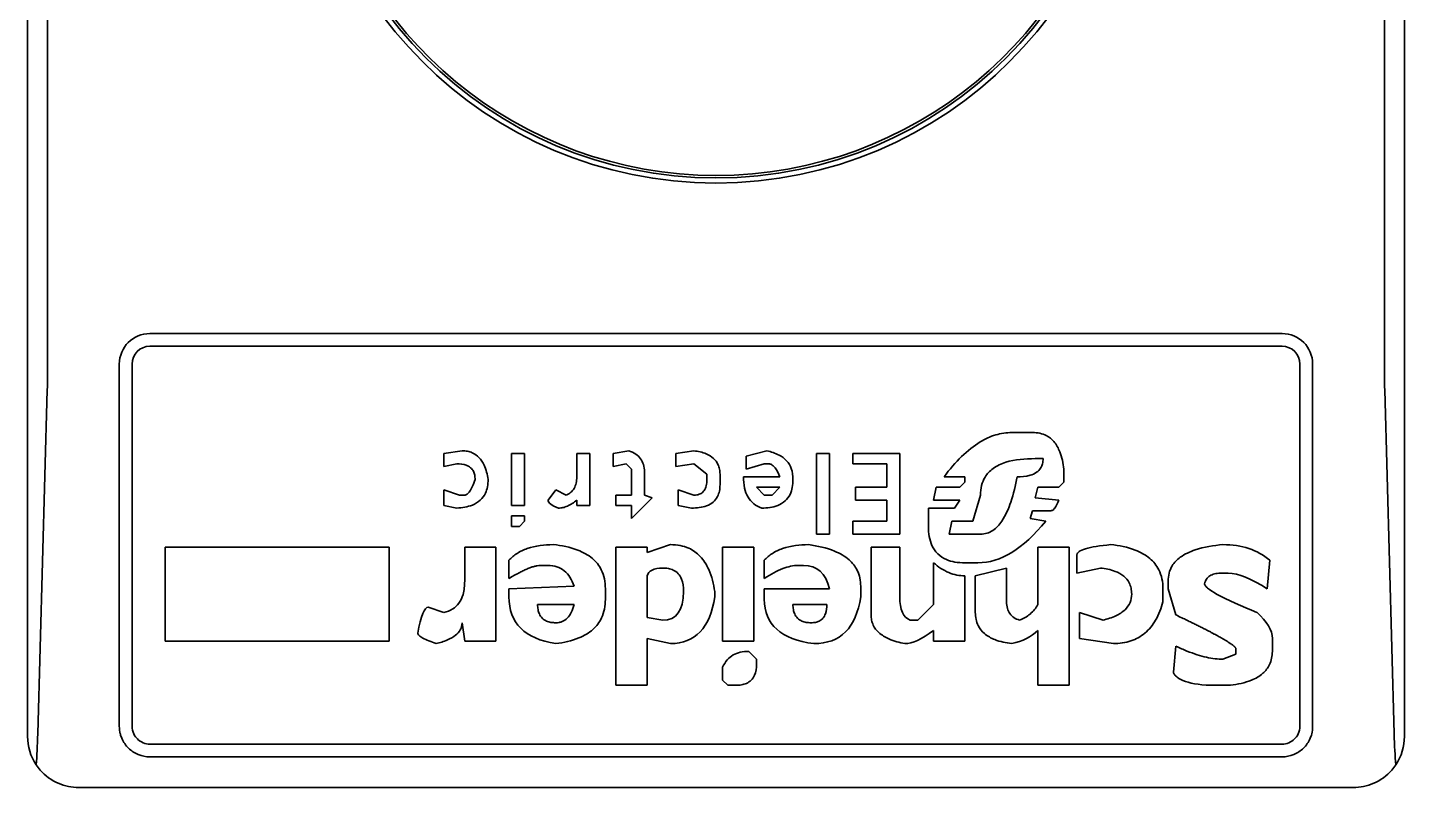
# Model space of a CAD drawing. Header units: millimetres. Extents: x 184 to 2238, y 135 to 1711.
# Drawn here: x 212.39 to 239.39, y 722.35 to 737.25 of the extents above; entities that cross this region are included whole.
import ezdxf

# ---------------------------------------------------------------- set-up
doc = ezdxf.new("R2010")
doc.units = ezdxf.units.MM
doc.header["$LTSCALE"] = 6
doc.layers.add('Видимый контур (ГОСТ)', color=7, linetype='Continuous', lineweight=35)

msp = doc.modelspace()

# ---------------------------------------------------------------- linework, layer by layer
at = {"layer": 'Видимый контур (ГОСТ)'}
for p, q in [((212.39, 723.354), (212.39, 761.354)), ((239.39, 723.354), (239.39, 761.354)), ((212.784, 754.104), (212.784, 730.604)), ((238.996, 730.604), (238.996, 754.104)), ((214.79, 731.254), (236.99, 731.254)), ((236.99, 731.004), (214.79, 731.004)), ((214.19, 730.604), (214.19, 730.654)), ((214.44, 730.654), (214.44, 730.604)), ((237.34, 730.604), (237.34, 730.654)), ((237.59, 730.654), (237.59, 730.604)), ((214.19, 730.604), (214.19, 730.152)), ((214.44, 730.152), (214.44, 730.604)), ((237.34, 730.604), (237.34, 730.152)), ((237.59, 730.152), (237.59, 730.604)), ((212.591, 723.402), (212.778, 730.152)), ((214.19, 723.554), (214.19, 730.152)), ((214.44, 730.152), (214.44, 723.554)), ((237.34, 723.554), (237.34, 730.152)), ((237.59, 730.152), (237.59, 723.554)), ((239.003, 730.152), (239.189, 723.402)), ((231.691, 729.312), (232.099, 729.312)), ((220.553, 728.903), (220.911, 728.955)), ((220.553, 728.648), (220.553, 728.903)), ((221.881, 727.882), (221.881, 728.903)), ((221.881, 728.903), (222.137, 728.903)), ((222.137, 728.903), (222.137, 727.882)), ((223.159, 728.444), (223.159, 728.903)), ((223.159, 728.903), (223.414, 728.903)), ((223.414, 728.903), (223.414, 727.882)), ((223.874, 728.903), (224.18, 728.955)), ((223.874, 728.648), (223.874, 728.903)), ((225.1, 728.903), (225.458, 728.955)), ((225.1, 728.648), (225.1, 728.903)), ((226.479, 728.852), (226.888, 728.955)), ((226.479, 728.597), (226.479, 728.852)), ((227.859, 727.32), (227.859, 728.903)), ((227.859, 728.903), (228.114, 728.903)), ((228.114, 728.903), (228.114, 727.32)), ((228.574, 728.699), (228.574, 728.903)), ((228.574, 728.903), (229.494, 728.903)), ((229.494, 728.903), (229.494, 727.32)), ((232.304, 728.801), (232.15, 728.801)), ((220.808, 728.699), (220.553, 728.648)), ((224.129, 728.699), (223.874, 728.648)), ((224.231, 728.597), (224.129, 728.699)), ((224.231, 728.086), (224.231, 728.597)), ((224.487, 728.546), (224.487, 728.086)), ((225.458, 728.699), (225.1, 728.648)), ((225.713, 728.495), (225.458, 728.699)), ((225.713, 728.393), (225.713, 728.495)), ((225.969, 728.495), (225.969, 728.29)), ((226.837, 728.699), (226.479, 728.597)), ((226.939, 728.699), (226.837, 728.699)), ((229.238, 728.699), (228.574, 728.699)), ((229.238, 728.239), (229.238, 728.699)), ((232.712, 728.597), (232.712, 728.341)), ((226.428, 728.444), (227.144, 728.444)), ((227.144, 728.239), (226.684, 728.239)), ((226.684, 728.239), (226.837, 728.086)), ((227.144, 728.239), (226.99, 728.086)), ((228.625, 727.984), (228.625, 728.239)), ((228.625, 728.239), (229.238, 728.239)), ((230.158, 727.984), (230.209, 728.239)), ((230.209, 728.239), (230.669, 728.239)), ((230.771, 728.444), (230.362, 728.444)), ((230.669, 728.239), (230.771, 728.341)), ((230.771, 728.341), (230.771, 728.444)), ((232.201, 728.239), (232.15, 728.035)), ((232.61, 728.239), (232.201, 728.239)), ((232.712, 728.341), (232.61, 728.239)), ((220.553, 727.882), (220.553, 728.188)), ((220.553, 728.188), (220.86, 728.086)), ((220.86, 728.086), (220.962, 728.086)), ((222.597, 727.984), (222.75, 728.188)), ((222.75, 728.188), (222.954, 728.086)), ((223.159, 727.882), (223.159, 727.984)), ((223.925, 727.882), (223.925, 728.086)), ((223.925, 728.086), (224.231, 728.086)), ((224.64, 728.035), (224.231, 727.626)), ((224.487, 728.086), (224.64, 728.035)), ((225.151, 727.882), (225.151, 728.188)), ((225.151, 728.188), (225.458, 728.086)), ((226.837, 728.086), (226.99, 728.086)), ((229.238, 727.984), (228.625, 727.984)), ((229.238, 727.575), (229.238, 727.984)), ((230.669, 727.984), (230.158, 727.984)), ((230.567, 727.831), (230.669, 727.984)), ((231.077, 728.086), (230.924, 727.575)), ((232.15, 728.035), (232.61, 727.984)), ((220.808, 727.831), (220.553, 727.882)), ((222.137, 727.882), (221.881, 727.882)), ((221.881, 727.473), (221.881, 727.677)), ((221.881, 727.677), (222.137, 727.677)), ((222.137, 727.677), (222.137, 727.575)), ((223.414, 727.882), (223.159, 727.882)), ((224.231, 727.882), (223.925, 727.882)), ((224.231, 727.626), (224.231, 727.882)), ((225.407, 727.831), (225.151, 727.882)), ((230.056, 727.473), (230.056, 727.831)), ((230.056, 727.831), (230.567, 727.831)), ((232.099, 727.78), (232.048, 727.626)), ((232.457, 727.78), (232.099, 727.78)), ((222.035, 727.473), (221.881, 727.473)), ((222.137, 727.575), (222.035, 727.473)), ((228.574, 727.32), (228.574, 727.575)), ((228.574, 727.575), (229.238, 727.575)), ((230.515, 727.575), (230.464, 727.32)), ((230.924, 727.575), (230.515, 727.575)), ((232.048, 727.626), (232.355, 727.575)), ((224.538, 726.962), (224.998, 727.115)), ((228.114, 727.32), (227.859, 727.32)), ((229.494, 727.32), (228.574, 727.32)), ((230.464, 727.32), (231.077, 727.32)), ((215.086, 725.225), (215.086, 727.064)), ((215.086, 727.064), (219.48, 727.064)), ((219.48, 727.064), (219.48, 725.225)), ((220.962, 726.4), (220.962, 727.064)), ((220.962, 727.064), (221.575, 727.064)), ((221.575, 727.064), (221.575, 725.225)), ((223.925, 724.357), (223.925, 727.064)), ((223.925, 727.064), (224.538, 727.064)), ((224.538, 727.064), (224.538, 726.962)), ((226.02, 725.225), (226.02, 727.064)), ((226.02, 727.064), (226.633, 727.064)), ((226.633, 727.064), (226.633, 725.225)), ((228.932, 725.736), (228.932, 727.064)), ((228.932, 727.064), (229.494, 727.064)), ((229.494, 727.064), (229.494, 726.094)), ((232.201, 725.94), (232.201, 727.064)), ((232.201, 727.064), (232.815, 727.064)), ((232.815, 727.064), (232.815, 724.357)), ((232.968, 726.553), (232.968, 726.911)), ((221.83, 726.451), (221.83, 726.809)), ((222.597, 726.707), (222.443, 726.707)), ((226.837, 726.451), (226.837, 726.809)), ((227.603, 726.707), (227.501, 726.707)), ((230.158, 725.94), (230.158, 726.758)), ((231.026, 726.758), (230.771, 726.758)), ((230.975, 726.502), (231.588, 726.656)), ((231.588, 726.656), (231.588, 725.991)), ((233.428, 726.656), (232.968, 726.553)), ((236.748, 726.809), (236.697, 726.247)), ((224.538, 726.502), (224.538, 725.685)), ((230.771, 726.502), (230.771, 725.225)), ((230.975, 725.787), (230.975, 726.502)), ((234.756, 726.247), (234.756, 726.4)), ((235.931, 726.553), (235.778, 726.553)), ((221.83, 726.247), (223.108, 726.298)), ((221.83, 726.094), (221.83, 726.247)), ((223.721, 726.247), (223.721, 726.042)), ((225.866, 726.196), (225.866, 726.094)), ((226.837, 726.042), (226.837, 726.247)), ((226.837, 726.247), (228.114, 726.247)), ((228.727, 726.298), (228.727, 726.094)), ((234.654, 726.247), (234.654, 725.991)), ((234.909, 725.736), (234.756, 726.247)), ((220.247, 725.889), (220.553, 725.787)), ((223.108, 725.94), (222.392, 725.94)), ((228.063, 725.94), (227.399, 725.94)), ((229.851, 725.634), (230.158, 725.94)), ((233.019, 725.276), (233.019, 725.787)), ((233.019, 725.787), (233.479, 725.634)), ((220.962, 725.225), (220.911, 725.583)), ((224.538, 725.685), (224.845, 725.634)), ((229.698, 725.634), (229.851, 725.634)), ((219.48, 725.225), (215.086, 725.225)), ((221.575, 725.225), (220.962, 725.225)), ((224.998, 725.174), (224.538, 725.276)), ((224.538, 725.276), (224.538, 724.357)), ((226.633, 725.225), (226.02, 725.225)), ((230.158, 725.225), (230.158, 725.429)), ((230.771, 725.225), (230.158, 725.225)), ((232.201, 724.357), (232.201, 725.429)), ((233.683, 725.174), (233.019, 725.276)), ((236.8, 725.276), (236.8, 725.021)), ((226.531, 725.021), (226.684, 724.867)), ((234.858, 724.612), (234.909, 725.123)), ((235.829, 724.867), (236.084, 724.97)), ((236.084, 724.97), (236.084, 725.072)), ((226.02, 724.459), (226.02, 724.714)), ((226.684, 724.867), (226.684, 724.765)), ((226.122, 724.357), (226.02, 724.459)), ((224.538, 724.357), (223.925, 724.357)), ((226.275, 724.357), (226.122, 724.357)), ((232.815, 724.357), (232.201, 724.357)), ((235.982, 724.357), (235.676, 724.357)), ((236.99, 723.204), (214.79, 723.204)), ((236.99, 722.954), (214.79, 722.954)), ((213.39, 722.354), (238.39, 722.354))]:
    msp.add_line(p, q, dxfattribs=at)
for radius in [8.15, 8.05]:
    msp.add_circle((225.89, 742.354), radius, dxfattribs=at)
for centre, radius, start, end in [((225.89, 742.354), 8, 190.8069, 349.1931), ((214.79, 730.654), 0.6, 90, 180), ((236.99, 730.654), 0.6, 0, 90), ((214.79, 730.654), 0.35, 90, 180), ((236.99, 730.654), 0.35, 0, 90), ((213.39, 723.354), 1, 180, 213.8251), ((214.79, 723.554), 0.6, 180, 194.6149), ((214.79, 723.554), 0.35, 180, 205.6295), ((236.99, 723.554), 0.35, 334.3705, 0), ((236.99, 723.554), 0.6, 345.3851, 0), ((238.39, 723.354), 1, 326.1749, 360)]:
    msp.add_arc(centre, radius, start, end, dxfattribs=at)
for centre, major_axis, ratio, start_param, end_param in [((212.653, 730.604), (0, 1.5), 0.087489, 4.406723, 4.712389), ((239.128, 730.604), (0, 1.5), 0.087489, 1.570796, 1.876462), ((231.567, 811.785), (-0.547, -85.027), 0.112489, 0.000724, 0.139499), ((158.041, 830.545), (67.405, -105.251), 0.07434, 6.235612, 6.367825), ((276.745, 757.106), (49.792, 31.502), 0.107869, 3.073452, 3.271004), ((233.582, 731.985), (-3.93, -6.329), 0.177971, 6.004083, 6.321598), ((231.129, 726.336), (5.664, -1.124), 0.237831, 0.047183, 0.377492), ((240.404, 744.28), (10.939, 19.074), 0.101229, 3.199583, 3.363289), ((174.925, 774.077), (57.35, -48.572), 0.107002, 6.204727, 6.270107), ((212.466, 723.854), (0, 1.5), 0.087489, 3.930755, 4.406723), ((239.314, 723.854), (0, -1.5), 0.087489, 5.018055, 5.494023)]:
    msp.add_ellipse(centre, major_axis=major_axis, ratio=ratio, start_param=start_param, end_param=end_param, dxfattribs=at)
for points, knots in [([(230.362, 728.444), (230.583, 728.74), (230.819, 728.977), (231.166, 729.186), (231.267, 729.233), (231.478, 729.296), (231.583, 729.312), (231.691, 729.312)], [0, 0, 0, 0, 0.1143772, 0.1143772, 0.157564, 0.157564, 0.198954, 0.198954, 0.198954, 0.198954]), ([(232.099, 729.312), (232.147, 729.312), (232.195, 729.308), (232.285, 729.288), (232.326, 729.274), (232.424, 729.224), (232.474, 729.183), (232.567, 729.075), (232.604, 729.006), (232.675, 728.829), (232.699, 728.71), (232.712, 728.597)], [0, 0, 0, 0, 0.0143957, 0.0143957, 0.0276685, 0.0276685, 0.0476864, 0.0476864, 0.0715549, 0.0715549, 0.1074766, 0.1074766, 0.1074766, 0.1074766]), ([(220.911, 728.955), (220.946, 728.955), (220.982, 728.952), (221.05, 728.939), (221.081, 728.929), (221.161, 728.894), (221.205, 728.863), (221.285, 728.78), (221.318, 728.728), (221.383, 728.586), (221.407, 728.487), (221.422, 728.393)], [0, 0, 0, 0, 0.01072644, 0.01072644, 0.0206729, 0.0206729, 0.03716955, 0.03716955, 0.05612126, 0.05612126, 0.08616733, 0.08616733, 0.08616733, 0.08616733]), ([(224.18, 728.955), (224.228, 728.938), (224.274, 728.917), (224.353, 728.864), (224.385, 728.834), (224.437, 728.764), (224.456, 728.726), (224.482, 728.64), (224.487, 728.593), (224.487, 728.546)], [0, 0, 0, 0, 0.01519101, 0.01519101, 0.02877948, 0.02877948, 0.04226402, 0.04226402, 0.05697507, 0.05697507, 0.05697507, 0.05697507]), ([(225.458, 728.955), (225.539, 728.944), (225.622, 728.926), (225.75, 728.873), (225.799, 728.844), (225.879, 728.772), (225.908, 728.733), (225.943, 728.658), (225.953, 728.628), (225.966, 728.563), (225.969, 728.529), (225.969, 728.495)], [0, 0, 0, 0, 0.02451604, 0.02451604, 0.0417465, 0.0417465, 0.05732293, 0.05732293, 0.06730255, 0.06730255, 0.07803388, 0.07803388, 0.07803388, 0.07803388]), ([(226.888, 728.955), (226.97, 728.936), (227.053, 728.91), (227.183, 728.841), (227.234, 728.804), (227.316, 728.712), (227.346, 728.662), (227.39, 728.538), (227.399, 728.465), (227.399, 728.393)], [0, 0, 0, 0, 0.02526666, 0.02526666, 0.04451858, 0.04451858, 0.06300076, 0.06300076, 0.08564004, 0.08564004, 0.08564004, 0.08564004]), ([(232.15, 728.801), (231.948, 728.801), (231.748, 728.783), (231.486, 728.702), (231.399, 728.662), (231.259, 728.561), (231.206, 728.506), (231.135, 728.388), (231.113, 728.333), (231.084, 728.213), (231.077, 728.149), (231.077, 728.086)], [0, 0, 0, 0, 0.0606573, 0.0606573, 0.0926797, 0.0926797, 0.1195907, 0.1195907, 0.1405551, 0.1405551, 0.1629339, 0.1629339, 0.1629339, 0.1629339]), ([(232.304, 728.801), (232.304, 728.768), (232.3, 728.734), (232.284, 728.671), (232.272, 728.643), (232.235, 728.584), (232.208, 728.556), (232.137, 728.507), (232.094, 728.488), (231.968, 728.451), (231.877, 728.444), (231.793, 728.444)], [-0.07170661, -0.07170661, -0.07170661, -0.07170661, -0.06116014, -0.06116014, -0.05148395, -0.05148395, -0.03944883, -0.03944883, -0.02528084, -0.02528084, 0, 0, 0, 0]), ([(221.166, 728.393), (221.166, 728.421), (221.164, 728.451), (221.153, 728.504), (221.145, 728.529), (221.119, 728.579), (221.1, 728.603), (221.052, 728.644), (221.024, 728.659), (220.936, 728.692), (220.87, 728.699), (220.808, 728.699)], [0, 0, 0, 0, 0.00906409, 0.00906409, 0.01712923, 0.01712923, 0.02660532, 0.02660532, 0.0365152, 0.0365152, 0.05503854, 0.05503854, 0.05503854, 0.05503854]), ([(227.144, 728.444), (227.119, 728.503), (227.087, 728.57), (227.032, 728.641), (227.014, 728.66), (226.985, 728.681), (226.976, 728.686), (226.958, 728.694), (226.949, 728.697), (226.939, 728.699)], [0.000001, 0.000001, 0.000001, 0.000001, 0.01999547, 0.01999547, 0.02764105, 0.02764105, 0.0308326, 0.0308326, 0.03372405, 0.03372405, 0.03372405, 0.03372405]), ([(221.422, 728.393), (221.422, 728.345), (221.418, 728.296), (221.4, 728.206), (221.387, 728.164), (221.344, 728.073), (221.311, 728.027), (221.223, 727.947), (221.17, 727.915), (221.018, 727.853), (220.911, 727.836), (220.808, 727.831)], [0, 0, 0, 0, 0.01507469, 0.01507469, 0.0288235, 0.0288235, 0.04659, 0.04659, 0.06536918, 0.06536918, 0.09625302, 0.09625302, 0.09625302, 0.09625302]), ([(220.962, 728.086), (220.97, 728.086), (220.979, 728.088), (220.996, 728.094), (221.004, 728.099), (221.031, 728.119), (221.048, 728.14), (221.097, 728.215), (221.132, 728.293), (221.166, 728.393)], [0, 0, 0, 0, 0.00261, 0.00261, 0.00554693, 0.00554693, 0.0127251, 0.0127251, 0.02980082, 0.02980082, 0.02980082, 0.02980082]), ([(222.954, 728.086), (222.987, 728.1), (223.018, 728.118), (223.07, 728.163), (223.091, 728.189), (223.126, 728.25), (223.138, 728.284), (223.155, 728.36), (223.159, 728.402), (223.159, 728.444)], [0, 0, 0, 0, 0.01078854, 0.01078854, 0.02123308, 0.02123308, 0.03260782, 0.03260782, 0.04565028, 0.04565028, 0.04565028, 0.04565028]), ([(225.969, 728.29), (225.969, 728.249), (225.965, 728.206), (225.949, 728.128), (225.937, 728.092), (225.899, 728.017), (225.87, 727.981), (225.797, 727.918), (225.753, 727.894), (225.616, 727.843), (225.513, 727.831), (225.407, 727.831)], [0, 0, 0, 0, 0.0131389, 0.0131389, 0.0250077, 0.0250077, 0.03940698, 0.03940698, 0.05471119, 0.05471119, 0.08330483, 0.08330483, 0.08330483, 0.08330483]), ([(225.458, 728.086), (225.477, 728.086), (225.496, 728.087), (225.512, 728.09), (225.529, 728.092), (225.545, 728.096), (225.559, 728.101), (225.574, 728.106), (225.587, 728.112), (225.599, 728.12), (225.612, 728.127), (225.623, 728.135), (225.633, 728.145), (225.644, 728.155), (225.653, 728.165), (225.661, 728.178), (225.67, 728.19), (225.677, 728.204), (225.684, 728.219), (225.69, 728.234), (225.696, 728.251), (225.7, 728.269), (225.705, 728.287), (225.708, 728.307), (225.71, 728.328), (225.712, 728.348), (225.713, 728.37), (225.713, 728.393)], [0, 0, 0, 0, 0.111111, 0.111111, 0.111111, 0.222222, 0.222222, 0.222222, 0.333333, 0.333333, 0.333333, 0.444444, 0.444444, 0.444444, 0.555556, 0.555556, 0.555556, 0.666667, 0.666667, 0.666667, 0.777778, 0.777778, 0.777778, 0.888889, 0.888889, 0.888889, 1, 1, 1, 1]), ([(226.786, 727.831), (226.729, 727.851), (226.676, 727.879), (226.584, 727.954), (226.547, 727.997), (226.486, 728.102), (226.464, 728.163), (226.434, 728.296), (226.428, 728.371), (226.428, 728.444)], [0, 0, 0, 0, 0.0183542, 0.0183542, 0.03622092, 0.03622092, 0.05615229, 0.05615229, 0.07910108, 0.07910108, 0.07910108, 0.07910108]), ([(227.399, 728.393), (227.399, 728.34), (227.395, 728.287), (227.376, 728.189), (227.362, 728.143), (227.318, 728.052), (227.286, 728.008), (227.203, 727.933), (227.154, 727.904), (227.003, 727.843), (226.892, 727.831), (226.786, 727.831)], [0, 0, 0, 0, 0.01650654, 0.01650654, 0.03132936, 0.03132936, 0.04819359, 0.04819359, 0.06568382, 0.06568382, 0.09746172, 0.09746172, 0.09746172, 0.09746172]), ([(231.077, 727.32), (231.12, 727.32), (231.162, 727.326), (231.244, 727.35), (231.282, 727.369), (231.389, 727.439), (231.448, 727.506), (231.572, 727.688), (231.629, 727.823), (231.724, 728.108), (231.763, 728.28), (231.793, 728.444)], [0, 0, 0, 0, 0.0128425, 0.0128425, 0.0257197, 0.0257197, 0.0520107, 0.0520107, 0.0941281, 0.0941281, 0.1465456, 0.1465456, 0.1465456, 0.1465456]), ([(223.159, 727.984), (223.104, 727.939), (223.042, 727.897), (222.947, 727.857), (222.918, 727.847), (222.859, 727.834), (222.83, 727.831), (222.801, 727.831)], [0, 0, 0, 0, 0.02173256, 0.02173256, 0.03103686, 0.03103686, 0.03980137, 0.03980137, 0.03980137, 0.03980137]), ([(232.61, 727.984), (232.587, 727.924), (232.561, 727.869), (232.522, 727.816), (232.509, 727.802), (232.489, 727.788), (232.483, 727.785), (232.47, 727.781), (232.463, 727.78), (232.457, 727.78)], [0, 0, 0, 0, 0.02006281, 0.02006281, 0.02798368, 0.02798368, 0.0313023, 0.0313023, 0.03431165, 0.03431165, 0.03431165, 0.03431165]), ([(230.771, 726.758), (230.705, 726.758), (230.638, 726.762), (230.517, 726.784), (230.461, 726.799), (230.344, 726.849), (230.287, 726.886), (230.189, 726.982), (230.153, 727.037), (230.1, 727.153), (230.083, 727.212), (230.06, 727.337), (230.056, 727.406), (230.056, 727.473)], [0, 0, 0, 0, 0.0198068, 0.0198068, 0.0370502, 0.0370502, 0.0581885, 0.0581885, 0.0789424, 0.0789424, 0.0979269, 0.0979269, 0.1190815, 0.1190815, 0.1190815, 0.1190815]), ([(221.83, 726.809), (221.877, 726.86), (221.93, 726.904), (222.051, 726.982), (222.118, 727.014), (222.35, 727.095), (222.527, 727.115), (222.699, 727.115)], [0, 0, 0, 0, 0.02132182, 0.02132182, 0.04383643, 0.04383643, 0.09539275, 0.09539275, 0.09539275, 0.09539275]), ([(222.699, 727.115), (222.861, 727.098), (223.028, 727.066), (223.283, 726.968), (223.382, 726.914), (223.538, 726.781), (223.597, 726.708), (223.667, 726.567), (223.688, 726.508), (223.715, 726.38), (223.721, 726.314), (223.721, 726.247)], [0, 0, 0, 0, 0.0488248, 0.0488248, 0.0823641, 0.0823641, 0.1116947, 0.1116947, 0.1314691, 0.1314691, 0.1524312, 0.1524312, 0.1524312, 0.1524312]), ([(224.998, 727.115), (225.062, 727.115), (225.127, 727.11), (225.248, 727.086), (225.304, 727.069), (225.442, 727.006), (225.516, 726.952), (225.651, 726.81), (225.705, 726.721), (225.808, 726.492), (225.844, 726.342), (225.866, 726.196)], [0, 0, 0, 0, 0.0193152, 0.0193152, 0.0370482, 0.0370482, 0.0654197, 0.0654197, 0.09732, 0.09732, 0.1437593, 0.1437593, 0.1437593, 0.1437593]), ([(226.837, 726.809), (226.884, 726.86), (226.937, 726.904), (227.058, 726.982), (227.125, 727.014), (227.357, 727.095), (227.534, 727.115), (227.706, 727.115)], [0, 0, 0, 0, 0.02132186, 0.02132186, 0.04383649, 0.04383649, 0.09539282, 0.09539282, 0.09539282, 0.09539282]), ([(227.706, 727.115), (227.877, 727.091), (228.057, 727.052), (228.319, 726.944), (228.417, 726.89), (228.567, 726.758), (228.622, 726.689), (228.684, 726.561), (228.7, 726.512), (228.722, 726.407), (228.727, 726.353), (228.727, 726.298)], [0, 0, 0, 0, 0.0519739, 0.0519739, 0.0853561, 0.0853561, 0.1130164, 0.1130164, 0.1294098, 0.1294098, 0.146548, 0.146548, 0.146548, 0.146548]), ([(232.968, 726.911), (232.968, 726.917), (232.969, 726.923), (232.972, 726.934), (232.975, 726.94), (232.986, 726.958), (232.997, 726.968), (233.038, 726.999), (233.081, 727.017), (233.25, 727.069), (233.422, 727.096), (233.632, 727.115)], [0.000001, 0.000001, 0.000001, 0.000001, 0.00187163, 0.00187163, 0.00381435, 0.00381435, 0.00835234, 0.00835234, 0.01941469, 0.01941469, 0.04420623, 0.04420623, 0.04420623, 0.04420623]), ([(233.632, 727.115), (233.794, 727.098), (233.961, 727.066), (234.216, 726.968), (234.315, 726.914), (234.471, 726.781), (234.53, 726.708), (234.601, 726.567), (234.621, 726.508), (234.648, 726.38), (234.654, 726.314), (234.654, 726.247)], [0, 0, 0, 0, 0.0488248, 0.0488248, 0.0823641, 0.0823641, 0.1116947, 0.1116947, 0.1314691, 0.1314691, 0.1524312, 0.1524312, 0.1524312, 0.1524312]), ([(234.756, 726.4), (234.756, 726.453), (234.762, 726.506), (234.788, 726.607), (234.807, 726.654), (234.875, 726.765), (234.93, 726.821), (235.082, 726.931), (235.184, 726.977), (235.457, 727.068), (235.65, 727.098), (235.829, 727.115)], [0, 0, 0, 0, 0.016644, 0.016644, 0.0326883, 0.0326883, 0.0571488, 0.0571488, 0.0898832, 0.0898832, 0.1440653, 0.1440653, 0.1440653, 0.1440653]), ([(222.443, 726.707), (222.425, 726.707), (222.405, 726.705), (222.385, 726.702), (222.365, 726.698), (222.344, 726.693), (222.322, 726.687), (222.3, 726.681), (222.277, 726.674), (222.254, 726.665), (222.231, 726.656), (222.207, 726.646), (222.182, 726.636), (222.156, 726.625), (222.131, 726.613), (222.104, 726.599), (222.077, 726.586), (222.049, 726.572), (222.02, 726.557), (221.991, 726.541), (221.96, 726.525), (221.929, 726.507), (221.897, 726.49), (221.864, 726.471), (221.83, 726.451)], [0, 0, 0, 0, 0.125, 0.125, 0.125, 0.25, 0.25, 0.25, 0.375, 0.375, 0.375, 0.5, 0.5, 0.5, 0.625, 0.625, 0.625, 0.75, 0.75, 0.75, 0.875, 0.875, 0.875, 1, 1, 1, 1]), ([(223.108, 726.298), (223.088, 726.359), (223.061, 726.42), (222.996, 726.524), (222.959, 726.568), (222.871, 726.638), (222.823, 726.664), (222.715, 726.699), (222.656, 726.707), (222.597, 726.707)], [0, 0, 0, 0, 0.02020195, 0.02020195, 0.03803515, 0.03803515, 0.05466803, 0.05466803, 0.07242464, 0.07242464, 0.07242464, 0.07242464]), ([(225.253, 726.196), (225.253, 726.283), (225.242, 726.368), (225.197, 726.479), (225.176, 726.514), (225.12, 726.575), (225.088, 726.598), (225.021, 726.63), (224.989, 726.639), (224.92, 726.653), (224.882, 726.656), (224.845, 726.656)], [0, 0, 0, 0, 0.0274479, 0.0274479, 0.04186361, 0.04186361, 0.0558731, 0.0558731, 0.06697926, 0.06697926, 0.07958612, 0.07958612, 0.07958612, 0.07958612]), ([(227.501, 726.707), (227.404, 726.707), (227.305, 726.686), (227.083, 726.601), (226.964, 726.535), (226.837, 726.451)], [0, 0, 0, 0, 0.02926744, 0.02926744, 0.0607803, 0.0607803, 0.0607803, 0.0607803]), ([(230.158, 726.758), (230.246, 726.68), (230.345, 726.612), (230.506, 726.545), (230.557, 726.529), (230.663, 726.508), (230.717, 726.502), (230.771, 726.502)], [0, 0, 0, 0, 0.03611997, 0.03611997, 0.05245943, 0.05245943, 0.06867385, 0.06867385, 0.06867385, 0.06867385]), ([(234.041, 726.145), (234.041, 726.184), (234.037, 726.224), (234.021, 726.298), (234.009, 726.333), (233.966, 726.416), (233.931, 726.458), (233.838, 726.536), (233.779, 726.567), (233.626, 726.626), (233.525, 726.645), (233.428, 726.656)], [0, 0, 0, 0, 0.01242326, 0.01242326, 0.02401733, 0.02401733, 0.04132298, 0.04132298, 0.06129896, 0.06129896, 0.09069108, 0.09069108, 0.09069108, 0.09069108]), ([(220.553, 725.787), (220.615, 725.8), (220.674, 725.821), (220.776, 725.884), (220.817, 725.923), (220.887, 726.021), (220.913, 726.078), (220.954, 726.222), (220.962, 726.313), (220.962, 726.4)], [0, 0, 0, 0, 0.01894107, 0.01894107, 0.03661173, 0.03661173, 0.05610707, 0.05610707, 0.08355257, 0.08355257, 0.08355257, 0.08355257]), ([(235.778, 726.553), (235.739, 726.553), (235.7, 726.55), (235.631, 726.533), (235.601, 726.52), (235.548, 726.485), (235.527, 726.464), (235.492, 726.412), (235.479, 726.381), (235.471, 726.349)], [0, 0, 0, 0, 0.01154163, 0.01154163, 0.02138587, 0.02138587, 0.03074211, 0.03074211, 0.04102938, 0.04102938, 0.04102938, 0.04102938]), ([(235.471, 726.349), (235.471, 726.342), (235.473, 726.336), (235.478, 726.322), (235.481, 726.315), (235.497, 726.292), (235.513, 726.276), (235.575, 726.222), (235.64, 726.182), (235.908, 726.031), (236.219, 725.898), (236.493, 725.787)], [0, 0, 0, 0, 0.00206753, 0.00206753, 0.0045182, 0.0045182, 0.01061435, 0.01061435, 0.02677608, 0.02677608, 0.07942835, 0.07942835, 0.07942835, 0.07942835]), ([(223.721, 726.042), (223.721, 725.978), (223.715, 725.914), (223.691, 725.792), (223.672, 725.734), (223.606, 725.593), (223.55, 725.518), (223.398, 725.381), (223.303, 725.327), (223.06, 725.227), (222.903, 725.194), (222.75, 725.174)], [0, 0, 0, 0, 0.0201524, 0.0201524, 0.039153, 0.039153, 0.0688097, 0.0688097, 0.1018448, 0.1018448, 0.1481188, 0.1481188, 0.1481188, 0.1481188]), ([(233.479, 725.634), (233.564, 725.655), (233.652, 725.683), (233.797, 725.751), (233.859, 725.79), (233.953, 725.88), (233.986, 725.927), (234.031, 726.032), (234.041, 726.088), (234.041, 726.145)], [0, 0, 0, 0, 0.02655423, 0.02655423, 0.04845263, 0.04845263, 0.06635107, 0.06635107, 0.08420491, 0.08420491, 0.08420491, 0.08420491]), ([(222.392, 725.94), (222.392, 725.907), (222.395, 725.874), (222.406, 725.812), (222.414, 725.783), (222.44, 725.725), (222.458, 725.697), (222.507, 725.648), (222.536, 725.629), (222.595, 725.604), (222.623, 725.596), (222.684, 725.585), (222.717, 725.583), (222.75, 725.583)], [0, 0, 0, 0, 0.01042909, 0.01042909, 0.01965613, 0.01965613, 0.03028991, 0.03028991, 0.04090005, 0.04090005, 0.04958897, 0.04958897, 0.05948166, 0.05948166, 0.05948166, 0.05948166]), ([(223.108, 725.94), (223.094, 725.888), (223.076, 725.834), (223.031, 725.744), (223.005, 725.705), (222.944, 725.644), (222.913, 725.622), (222.856, 725.599), (222.836, 725.593), (222.794, 725.585), (222.772, 725.583), (222.75, 725.583)], [-0.05637363, -0.05637363, -0.05637363, -0.05637363, -0.03932954, -0.03932954, -0.02501617, -0.02501617, -0.01295706, -0.01295706, -0.00664956, -0.00664956, 0, 0, 0, 0]), ([(227.399, 725.94), (227.399, 725.907), (227.401, 725.874), (227.413, 725.812), (227.421, 725.783), (227.447, 725.725), (227.465, 725.697), (227.514, 725.648), (227.543, 725.629), (227.602, 725.604), (227.629, 725.596), (227.69, 725.585), (227.724, 725.583), (227.757, 725.583)], [0, 0, 0, 0, 0.01042909, 0.01042909, 0.01965613, 0.01965613, 0.03028993, 0.03028993, 0.0409001, 0.0409001, 0.04958905, 0.04958905, 0.05948177, 0.05948177, 0.05948177, 0.05948177]), ([(228.063, 725.94), (228.063, 725.88), (228.056, 725.815), (228.024, 725.727), (228.008, 725.698), (227.966, 725.649), (227.942, 725.63), (227.891, 725.604), (227.867, 725.596), (227.814, 725.585), (227.785, 725.583), (227.757, 725.583)], [-0.05520907, -0.05520907, -0.05520907, -0.05520907, -0.03609666, -0.03609666, -0.02581999, -0.02581999, -0.01622945, -0.01622945, -0.00859475, -0.00859475, 0, 0, 0, 0]), ([(231.691, 725.174), (231.578, 725.188), (231.462, 725.211), (231.283, 725.282), (231.214, 725.32), (231.103, 725.415), (231.061, 725.467), (231.012, 725.566), (230.998, 725.607), (230.979, 725.695), (230.975, 725.741), (230.975, 725.787)], [0, 0, 0, 0, 0.033987, 0.033987, 0.0578614, 0.0578614, 0.0787127, 0.0787127, 0.0923126, 0.0923126, 0.1068118, 0.1068118, 0.1068118, 0.1068118]), ([(231.588, 725.991), (231.588, 725.949), (231.593, 725.905), (231.614, 725.828), (231.63, 725.793), (231.674, 725.731), (231.7, 725.706), (231.766, 725.662), (231.804, 725.646), (231.844, 725.634)], [0, 0, 0, 0, 0.01342239, 0.01342239, 0.0253262, 0.0253262, 0.03681479, 0.03681479, 0.04930576, 0.04930576, 0.04930576, 0.04930576]), ([(231.844, 725.634), (231.92, 725.662), (231.989, 725.702), (232.112, 725.807), (232.162, 725.87), (232.201, 725.94)], [0, 0, 0, 0, 0.02454931, 0.02454931, 0.04952784, 0.04952784, 0.04952784, 0.04952784]), ([(234.654, 725.991), (234.62, 725.868), (234.573, 725.745), (234.453, 725.538), (234.384, 725.451), (234.218, 725.311), (234.128, 725.261), (233.917, 725.189), (233.8, 725.174), (233.683, 725.174)], [0, 0, 0, 0, 0.0401313, 0.0401313, 0.0744246, 0.0744246, 0.1063305, 0.1063305, 0.1415405, 0.1415405, 0.1415405, 0.1415405]), ([(220.911, 725.583), (220.911, 725.559), (220.908, 725.535), (220.896, 725.489), (220.888, 725.467), (220.854, 725.404), (220.821, 725.369), (220.736, 725.301), (220.68, 725.27), (220.553, 725.216), (220.475, 725.192), (220.4, 725.174)], [0, 0, 0, 0, 0.00749371, 0.00749371, 0.01489747, 0.01489747, 0.02979666, 0.02979666, 0.04825333, 0.04825333, 0.07165684, 0.07165684, 0.07165684, 0.07165684]), ([(229.596, 725.174), (229.49, 725.194), (229.38, 725.223), (229.21, 725.298), (229.141, 725.338), (229.036, 725.433), (228.999, 725.482), (228.959, 725.569), (228.949, 725.601), (228.935, 725.667), (228.932, 725.701), (228.932, 725.736)], [0, 0, 0, 0, 0.032498, 0.032498, 0.05625148, 0.05625148, 0.07566009, 0.07566009, 0.08605911, 0.08605911, 0.09689641, 0.09689641, 0.09689641, 0.09689641]), ([(236.084, 725.072), (236.084, 725.074), (236.084, 725.077), (236.083, 725.08), (236.082, 725.083), (236.08, 725.086), (236.079, 725.089), (236.077, 725.091), (236.075, 725.094), (236.073, 725.097), (236.07, 725.1), (236.068, 725.103), (236.065, 725.106), (236.063, 725.109), (236.06, 725.112), (236.056, 725.115), (236.053, 725.118), (236.05, 725.121), (236.046, 725.124), (236.043, 725.128), (236.039, 725.131), (236.035, 725.134), (236.031, 725.137), (236.027, 725.141), (236.022, 725.144), (236.017, 725.148), (236.013, 725.151), (236.008, 725.155), (236.003, 725.159), (235.997, 725.163), (235.992, 725.167), (235.986, 725.17), (235.981, 725.174), (235.974, 725.179), (235.968, 725.183), (235.962, 725.187), (235.955, 725.191), (235.948, 725.196), (235.941, 725.2), (235.934, 725.205), (235.927, 725.21), (235.919, 725.215), (235.911, 725.22), (235.903, 725.225), (235.894, 725.23), (235.885, 725.235), (235.876, 725.241), (235.867, 725.246), (235.857, 725.252), (235.848, 725.258), (235.837, 725.264), (235.827, 725.27), (235.816, 725.276), (235.805, 725.282), (235.793, 725.289), (235.781, 725.296), (235.769, 725.303), (235.756, 725.31), (235.744, 725.317), (235.73, 725.324), (235.716, 725.332), (235.702, 725.339), (235.687, 725.347), (235.672, 725.356), (235.657, 725.364), (235.641, 725.373), (235.624, 725.381), (235.607, 725.39), (235.589, 725.4), (235.571, 725.409), (235.552, 725.419), (235.533, 725.429), (235.512, 725.44), (235.492, 725.45), (235.471, 725.461), (235.448, 725.472), (235.426, 725.484), (235.403, 725.495), (235.378, 725.508), (235.354, 725.52), (235.328, 725.533), (235.301, 725.546), (235.274, 725.559), (235.246, 725.573), (235.217, 725.588), (235.187, 725.602), (235.156, 725.617), (235.124, 725.633), (235.091, 725.649), (235.057, 725.665), (235.022, 725.682), (234.986, 725.699), (234.948, 725.717), (234.909, 725.736)], [0, 0, 0, 0, 0.032258, 0.032258, 0.032258, 0.064516, 0.064516, 0.064516, 0.096774, 0.096774, 0.096774, 0.129032, 0.129032, 0.129032, 0.16129, 0.16129, 0.16129, 0.193548, 0.193548, 0.193548, 0.225806, 0.225806, 0.225806, 0.258065, 0.258065, 0.258065, 0.290323, 0.290323, 0.290323, 0.322581, 0.322581, 0.322581, 0.354839, 0.354839, 0.354839, 0.387097, 0.387097, 0.387097, 0.419355, 0.419355, 0.419355, 0.451613, 0.451613, 0.451613, 0.483871, 0.483871, 0.483871, 0.516129, 0.516129, 0.516129, 0.548387, 0.548387, 0.548387, 0.580645, 0.580645, 0.580645, 0.612903, 0.612903, 0.612903, 0.645161, 0.645161, 0.645161, 0.677419, 0.677419, 0.677419, 0.709677, 0.709677, 0.709677, 0.741935, 0.741935, 0.741935, 0.774194, 0.774194, 0.774194, 0.806452, 0.806452, 0.806452, 0.83871, 0.83871, 0.83871, 0.870968, 0.870968, 0.870968, 0.903226, 0.903226, 0.903226, 0.935484, 0.935484, 0.935484, 0.967742, 0.967742, 0.967742, 1, 1, 1, 1]), ([(220.4, 725.174), (220.307, 725.207), (220.21, 725.244), (220.111, 725.298), (220.085, 725.316), (220.06, 725.34), (220.053, 725.348), (220.046, 725.36), (220.045, 725.364), (220.043, 725.371), (220.042, 725.375), (220.042, 725.378)], [0, 0, 0, 0, 0.02979609, 0.02979609, 0.04284773, 0.04284773, 0.04803379, 0.04803379, 0.05018935, 0.05018935, 0.05215914, 0.05215914, 0.05215914, 0.05215914]), ([(226.02, 724.714), (226.044, 724.763), (226.074, 724.811), (226.144, 724.892), (226.184, 724.925), (226.271, 724.975), (226.316, 724.992), (226.418, 725.016), (226.475, 725.021), (226.531, 725.021)], [0, 0, 0, 0, 0.01710567, 0.01710567, 0.03304194, 0.03304194, 0.04772608, 0.04772608, 0.06446512, 0.06446512, 0.06446512, 0.06446512]), ([(234.909, 725.123), (234.983, 725.088), (235.055, 725.057), (235.123, 725.029), (235.192, 725.001), (235.259, 724.977), (235.323, 724.957), (235.386, 724.937), (235.448, 724.92), (235.507, 724.907), (235.566, 724.893), (235.622, 724.883), (235.676, 724.877), (235.729, 724.871), (235.78, 724.867), (235.829, 724.867)], [0, 0, 0, 0, 0.2, 0.2, 0.2, 0.4, 0.4, 0.4, 0.6, 0.6, 0.6, 0.8, 0.8, 0.8, 1, 1, 1, 1]), ([(236.8, 725.021), (236.8, 724.975), (236.795, 724.93), (236.777, 724.843), (236.764, 724.802), (236.713, 724.697), (236.669, 724.64), (236.549, 724.534), (236.471, 724.49), (236.263, 724.405), (236.119, 724.374), (235.982, 724.357)], [0, 0, 0, 0, 0.0143071, 0.0143071, 0.0279028, 0.0279028, 0.0505159, 0.0505159, 0.0771343, 0.0771343, 0.1187245, 0.1187245, 0.1187245, 0.1187245]), ([(226.684, 724.765), (226.684, 724.694), (226.674, 724.618), (226.63, 724.518), (226.609, 724.486), (226.554, 724.431), (226.522, 724.41), (226.456, 724.381), (226.423, 724.372), (226.353, 724.359), (226.314, 724.357), (226.275, 724.357)], [0, 0, 0, 0, 0.02247246, 0.02247246, 0.03432657, 0.03432657, 0.04620402, 0.04620402, 0.0562274, 0.0562274, 0.06775248, 0.06775248, 0.06775248, 0.06775248]), ([(235.676, 724.357), (235.426, 724.357), (235.232, 724.386), (235.026, 724.457), (234.972, 724.485), (234.915, 724.529), (234.898, 724.545), (234.873, 724.578), (234.864, 724.594), (234.858, 724.612)], [0, 0, 0, 0, 0.0748866, 0.0748866, 0.1122644, 0.1122644, 0.1291211, 0.1291211, 0.1435221, 0.1435221, 0.1435221, 0.1435221]), ([(214.79, 722.954), (214.713, 722.954), (214.633, 722.969), (214.488, 723.029), (214.423, 723.074), (214.317, 723.176), (214.27, 723.243), (214.227, 723.345), (214.217, 723.373), (214.21, 723.402)], [-0.37100959, -0.37100959, -0.37100959, -0.37100959, -0.34791518, -0.34791518, -0.32482077, -0.32482077, -0.30056613, -0.30056613, -0.29165867, -0.29165867, -0.29165867, -0.29165867]), ([(214.79, 723.204), (214.746, 723.204), (214.699, 723.212), (214.614, 723.248), (214.575, 723.274), (214.517, 723.331), (214.493, 723.365), (214.475, 723.402)], [0, 0, 0, 0, 0.01326729, 0.01326729, 0.02653458, 0.02653458, 0.03867639, 0.03867639, 0.03867639, 0.03867639]), ([(236.99, 722.954), (237.067, 722.954), (237.147, 722.969), (237.292, 723.029), (237.357, 723.074), (237.463, 723.176), (237.51, 723.243), (237.553, 723.345), (237.563, 723.373), (237.571, 723.402)], [-0.37100959, -0.37100959, -0.37100959, -0.37100959, -0.34791518, -0.34791518, -0.32482077, -0.32482077, -0.30056613, -0.30056613, -0.29165867, -0.29165867, -0.29165867, -0.29165867]), ([(237.306, 723.402), (237.288, 723.365), (237.263, 723.331), (237.205, 723.274), (237.166, 723.248), (237.081, 723.212), (237.034, 723.204), (236.99, 723.204)], [0.17548409, 0.17548409, 0.17548409, 0.17548409, 0.1876259, 0.1876259, 0.20089319, 0.20089319, 0.21416048, 0.21416048, 0.21416048, 0.21416048]), ([(212.559, 722.797), (212.584, 722.76), (212.611, 722.726), (212.736, 722.582), (212.86, 722.494), (213.123, 722.379), (213.262, 722.354), (213.39, 722.354)], [0.5748602, 0.5748602, 0.5748602, 0.5748602, 0.5914445, 0.5914445, 0.6522295, 0.6522295, 0.7130144, 0.7130144, 0.7130144, 0.7130144]), ([(239.221, 722.797), (239.196, 722.76), (239.169, 722.726), (239.044, 722.582), (238.921, 722.494), (238.658, 722.379), (238.518, 722.354), (238.39, 722.354)], [0.5748602, 0.5748602, 0.5748602, 0.5748602, 0.5914445, 0.5914445, 0.6522295, 0.6522295, 0.7130144, 0.7130144, 0.7130144, 0.7130144])]:
    msp.add_open_spline(points, degree=3, knots=knots, dxfattribs=at)
for points in [[(222.597, 727.984), (222.597, 727.933), (222.667, 727.882), (222.801, 727.831)], [(235.829, 727.115), (236.202, 727.115), (236.509, 727.013), (236.748, 726.809)], [(224.845, 726.656), (224.669, 726.656), (224.567, 726.604), (224.538, 726.502)], [(227.603, 726.707), (227.875, 726.707), (228.044, 726.553), (228.114, 726.247)], [(236.697, 726.247), (236.391, 726.451), (236.135, 726.553), (235.931, 726.553)], [(222.75, 725.174), (222.137, 725.27), (221.83, 725.576), (221.83, 726.094)], [(225.253, 726.196), (225.253, 725.821), (225.118, 725.634), (224.845, 725.634)], [(227.808, 725.174), (228.331, 725.174), (228.638, 725.48), (228.727, 726.094)], [(220.247, 725.889), (220.17, 725.889), (220.103, 725.719), (220.042, 725.378)]]:
    msp.add_open_spline(points, degree=3, dxfattribs=at)

doc.saveas('drawing.dxf')
